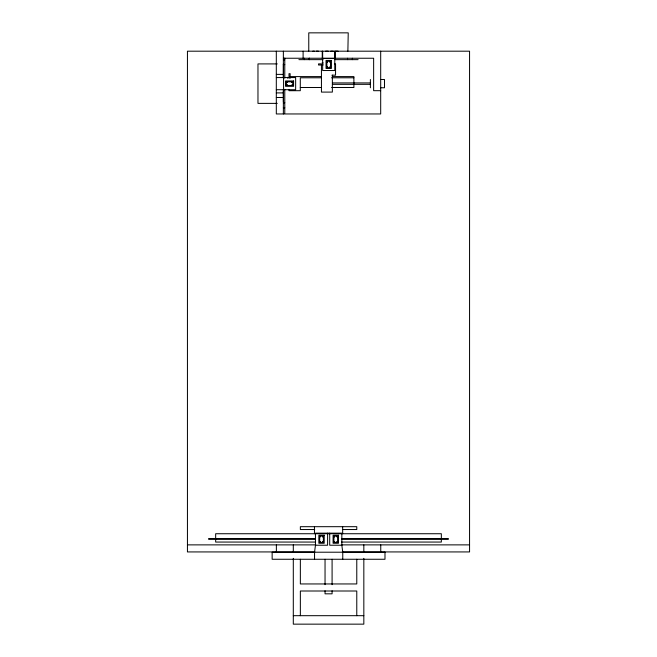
<?xml version="1.0" encoding="UTF-8"?>
<svg xmlns="http://www.w3.org/2000/svg" width="657" height="657" viewBox="0 0 657 657"><rect width="100%" height="100%" fill="white"/><g stroke="black" fill="none" stroke-linecap="round" stroke-linejoin="round"><path stroke-width="0.99" d="M283.364 101.778L283.364 90.962M283.364 77.838L283.364 64.025M342.757 559.263L342.757 552.208L341.837 545.228L341.837 533.156L315.459 533.156L315.459 545.228L314.547 552.208L314.547 559.263M314.35 51.172L312.789 51.172M338.092 51.172L335.719 51.172M318.39 51.172L316.346 51.172M333.313 51.172L330.767 51.172M328.204 51.172L325.65 51.172M283.364 58.243L373.636 58.243L373.636 90.682L380.69 90.682M322.653 58.448L334.791 58.448M298.902 59.647L323.006 59.647M334.963 59.647L358.098 59.647M283.364 59.762L284.777 59.762M322.152 62.472L323.006 62.472M277.27 63.91L257.971 63.91L257.971 103.379L277.27 103.379M323.104 63.885L318.53 63.885L318.53 65.01L323.104 65.01M334.61 63.885L335.555 63.885L335.555 75.169L332.023 75.169M283.364 64.608L284.777 64.608M276.31 74.389L283.364 74.389M290.016 76.59L321.445 76.59M332.598 76.59L353.893 76.59L353.893 87.504L331.637 87.504M276.31 77.575L295.65 77.575L295.65 89.713L276.31 89.713M321.528 77.789L300.29 77.789L300.29 90.699L289.006 90.699L289.006 89.754M331.637 77.789L353.893 77.789M332.565 82.922L370.384 82.922M332.565 84.334L370.384 84.334M300.29 87.504L321.528 87.504M380.543 87.767L384.493 87.767L384.493 79.497L380.543 79.489M276.31 92.9L283.364 92.9M276.31 97.499L283.364 97.499M283.364 102.87L284.777 102.73M283.364 107.773L284.777 107.773M314.711 529.534L300.356 529.534L300.356 526.684L356.776 526.684L356.776 529.534L342.412 529.534M208.606 538.674L315.483 538.674M341.517 538.674L448.394 538.674M208.606 539.233L315.483 539.233M341.517 539.233L448.394 539.233M315.409 542.058L215.66 542.058L215.66 539.233M341.591 542.058L441.34 542.058L441.34 539.233M187.442 544.875L315.787 544.875M341.32 544.875L469.558 544.875M315.459 545.228L327.597 545.228L327.597 533.156M341.837 545.228L329.707 545.228L329.707 533.156M314.769 551.929L187.442 551.929L187.442 51.189L469.558 51.189L469.558 551.929L342.346 551.929M293.301 615.683L363.83 615.683M347.873 51.164L348.235 32.85L308.765 32.85L308.765 51.131M309.275 58.243L309.283 59.647M441.34 538.674L441.34 533.73L215.66 533.73L215.66 538.674M380.756 544.875L380.756 551.929M380.69 51.189L380.69 113.957L276.31 113.957L276.31 51.189M370.384 79.497L370.384 87.767M363.83 544.875L363.83 551.929M363.83 558.351L363.83 624.15L293.301 624.15L293.301 558.351M356.776 559.263L356.776 583.95L300.356 583.95L300.356 559.263M356.776 615.683L356.776 591.004L300.356 591.004L300.356 615.683M352.39 58.243L352.39 59.647M347.537 58.243L347.537 59.647M342.667 526.684L342.667 533.73M335.193 51.189L335.193 58.243M334.791 51.189L334.791 70.529L322.653 70.529L322.653 51.189M332.36 75.169L332.36 92.095L321.445 92.095L321.445 64.887M332.089 559.279L332.089 584.681M332.089 590.774L332.089 593.821L325.043 593.821L325.043 590.774M325.043 559.279L325.043 584.681M322.25 51.189L322.25 58.243M314.457 526.684L314.457 533.73M309.414 58.243L309.414 59.647M304.372 58.243L304.372 59.647M303.107 51.189L303.107 58.243M293.301 544.875L293.301 551.929M290.131 78.249L290.131 73.674L289.006 73.674L289.006 78.249M287.594 77.296L287.594 78.15M284.777 58.054L284.777 78.15M284.777 89.327L284.777 113.242M283.578 77.575L283.578 89.713M283.364 51.189L283.364 77.575M283.364 89.442L283.364 113.957M276.375 544.875L276.375 551.929M331.399 60.428L326.044 60.428L326.044 68.468L331.399 68.468L331.399 60.428M330.553 61.273L326.89 61.273L326.89 67.622L330.553 67.622L330.553 61.273M327.597 61.84L327.03 62.045L327.597 61.84M330.414 61.84L329.847 62.045L330.414 61.84M327.597 66.842L327.03 67.055L327.597 66.842M330.414 66.842L329.847 67.055L330.414 66.842M293.589 80.967L285.549 80.967L285.549 86.322L293.589 86.322L293.589 80.967M292.743 81.813L286.395 81.813L286.395 85.476L292.743 85.476L292.743 81.813M287.175 81.953L286.961 82.519L287.175 81.953M292.176 81.953L291.971 82.519L292.176 81.953M287.175 84.769L286.961 85.336L287.175 84.769M292.176 84.769L291.971 85.336L292.176 84.769M324.205 535.217L318.85 535.217L318.85 543.257L324.205 543.257L324.205 535.217M338.454 535.217L333.091 535.217L333.091 543.257L338.454 543.257L338.454 535.217M323.359 536.063L319.696 536.063L319.696 542.411L323.359 542.411L323.359 536.063M337.608 536.063L333.937 536.063L333.937 542.411L337.608 542.411L337.608 536.063M320.402 536.629L319.836 536.835L320.402 536.629M323.219 536.629L322.653 536.835L323.219 536.629M334.643 536.629L334.085 536.835L334.643 536.629M337.468 536.629L336.901 536.835L337.468 536.629M320.402 541.631L319.836 541.844L320.402 541.631M323.219 541.631L322.653 541.844L323.219 541.631M334.643 541.631L334.085 541.844L334.643 541.631M337.468 541.631L336.901 541.844L337.468 541.631M384.986 552.208L272.146 552.208L272.146 559.263L384.986 559.263L384.986 552.208"/></g></svg>
